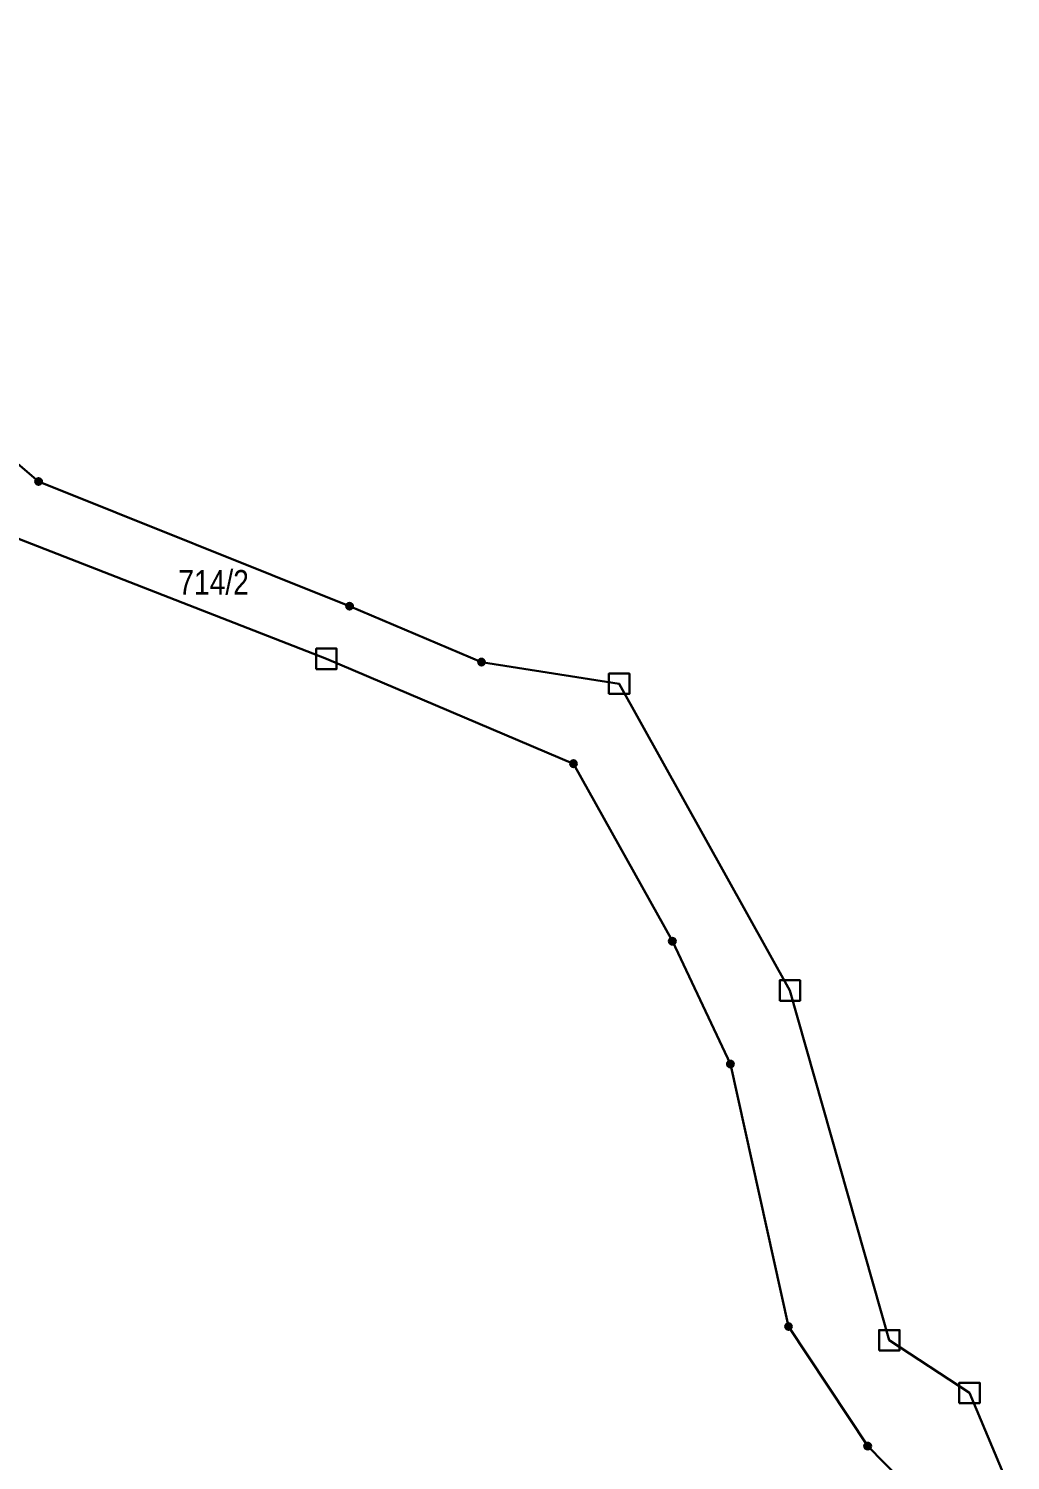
# Model space of a CAD drawing. Header units: metres. Extents: x 582129 to 582251, y 5501635 to 5501949.
# Drawn here: x 582210.4 to 582250.3, y 5501844.4 to 5501902.7 of the extents above; entities that cross this region are included whole.
import ezdxf
from ezdxf.enums import TextEntityAlignment as Align

# ---------------------------------------------------------------- set-up
doc = ezdxf.new("R2010")
doc.units = ezdxf.units.M
doc.layers.get('0').update_dxf_attribs({"linetype": 'BYLAYER'})
doc.layers.add('DFK_Grenze', color=252, linetype='CONTINUOUS', lineweight=30)
doc.styles.add('flurstuecksnummer', font='ARIALN.TTF')

# ---------------------------------------------------------------- blocks, each defined once
blk = doc.blocks.new('ABM_1110')
blk.add_lwpolyline([(-0.83, -0.83), (0.83, -0.83), (0.83, 0.83), (-0.83, 0.83), (-0.83, -0.83)])
blk = doc.blocks.new('ABM_9500')
h = blk.add_hatch()
h.set_pattern_fill('ANGLE', color=256)
h.set_pattern_definition([(0, (0, 0), (0, 6.985), [5.08, -1.905]), (90, (0, 0), (-6.985, 4e-16), [5.08, -1.905])])
h.paths.add_polyline_path([(-0.27, 0, 1), (0.27, 0, 1)])
h = blk.add_hatch(color=256)
h.dxf.hatch_style = 1
h.paths.add_polyline_path([(-0.27, 0, 1), (0.27, 0, 1)])
blk.add_circle((0, 0), 0.273)

msp = doc.modelspace()

# ---------------------------------------------------------------- linework, layer by layer
at = {"layer": 'DFK_Grenze'}
for points in [[(582174.86, 5501902.65), (582176.19, 5501899.98), (582183.75, 5501899.94), (582189.62, 5501898.79), (582194.13, 5501896.44), (582205.29, 5501885.91), (582209.67, 5501882.02), (582222.46, 5501877.03), (582232.5, 5501872.77), (582236.52, 5501865.55), (582238.88, 5501860.56), (582241.24, 5501849.89), (582244.46, 5501845.03), (582245.79, 5501843.67)], [(582250.26, 5501843.22), (582248.6, 5501847.19), (582245.34, 5501849.33), (582241.3, 5501863.55), (582234.36, 5501876.02), (582228.76, 5501876.9), (582223.4, 5501879.17), (582210.76, 5501884.24), (582206.89, 5501887.53), (582195.5, 5501898.08), (582190.45, 5501900.93), (582183.79, 5501902.1), (582174.86, 5501902.65)]]:
    msp.add_lwpolyline(points, dxfattribs=at)

# ---------------------------------------------------------------- block references
at = {"layer": 'DFK_Grenze', "xscale": 0.5, "yscale": 0.5, "zscale": 0.5}
for name, p in [('ABM_9500', (582210.76, 5501884.24)), ('ABM_9500', (582223.4, 5501879.17)), ('ABM_1110', (582222.46, 5501877.03)), ('ABM_9500', (582228.76, 5501876.9)), ('ABM_1110', (582234.36, 5501876.02)), ('ABM_9500', (582232.5, 5501872.77)), ('ABM_9500', (582236.52, 5501865.55)), ('ABM_1110', (582241.3, 5501863.55)), ('ABM_9500', (582238.88, 5501860.56)), ('ABM_9500', (582241.24, 5501849.89)), ('ABM_1110', (582245.34, 5501849.33)), ('ABM_1110', (582248.6, 5501847.19)), ('ABM_9500', (582244.46, 5501845.03))]:
    msp.add_blockref(name, p, dxfattribs=at)

# ---------------------------------------------------------------- texts
at = {"layer": 'DFK_Grenze', "style": 'flurstuecksnummer'}
msp.add_text('714/2', height=1, dxfattribs=at).set_placement((582217.8726, 5501880.14), align=Align.MIDDLE_CENTER)

doc.saveas('drawing.dxf')
